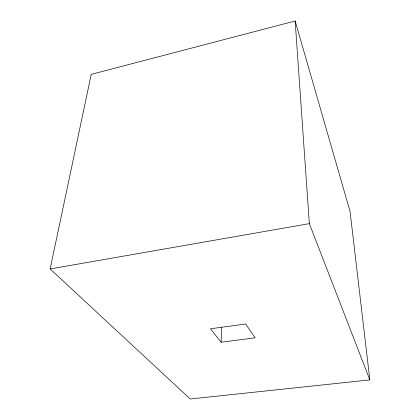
<?xml version="1.0" encoding="UTF-8"?>
<svg xmlns="http://www.w3.org/2000/svg" width="420" height="420" viewBox="0 0 420 420"><rect width="100%" height="100%" fill="white"/><g stroke="black" fill="none" stroke-linecap="round" stroke-linejoin="round"><path stroke-width="0.63" d="M221.141 342.221L210.446 328.792L245.69 323.993L255.134 337.811L221.141 342.221L221.529 327.269M50.148 268.952L91.235 74.356L295.16 21L350.075 211.575L369.852 379.906L190.239 399L50.148 268.952L309.346 223.645L369.852 379.906M295.16 21L309.346 223.645"/></g></svg>
